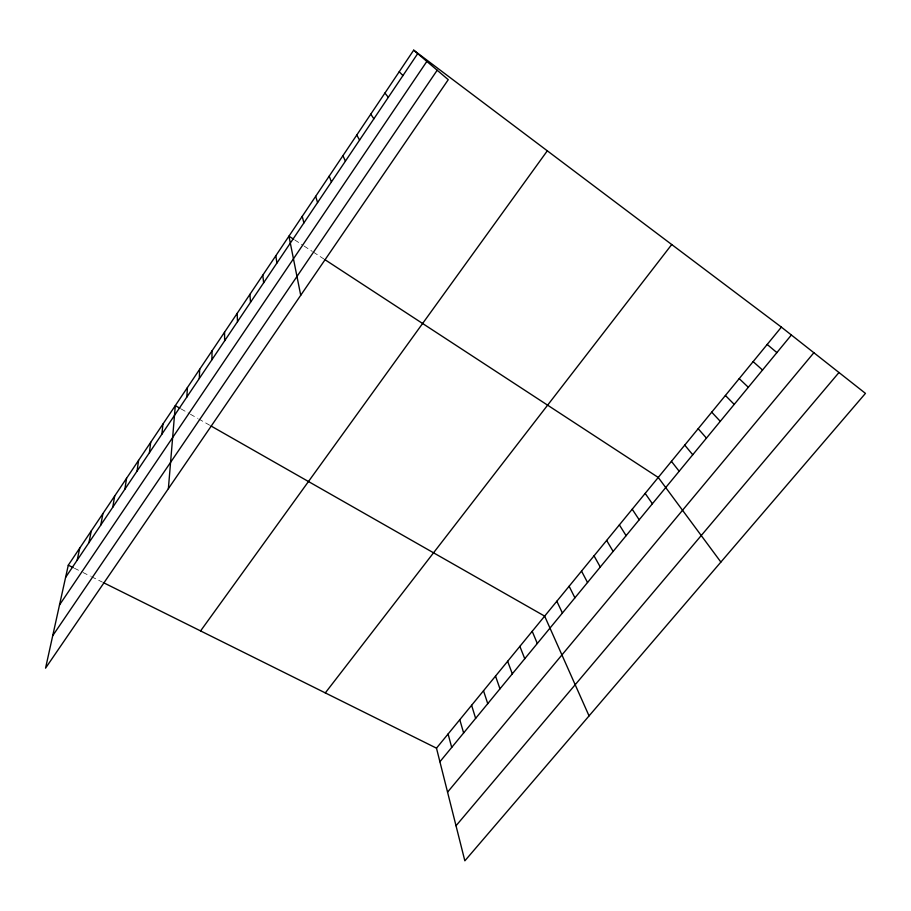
<?xml version="1.0" encoding="UTF-8"?>
<svg xmlns="http://www.w3.org/2000/svg" width="911" height="911" viewBox="0 0 911 911"><rect width="100%" height="100%" fill="white"/><g stroke="black" fill="none" stroke-linecap="round" stroke-linejoin="round"><path stroke-width="0.68" stroke-dasharray="4.55 3.42" d="M74.429 568.236L81.796 571.892M83.015 572.507L90.348 576.139M91.567 576.743L102.465 582.163M181.118 408.948L189.272 413.594M190.433 414.254L197.539 418.308M198.757 419.003L209.746 425.266M294.811 239.98L302.999 245.344M304.172 246.107L312.325 251.425M313.475 252.188L323.872 258.975"/><path stroke-width="1.37" d="M211.91 359.743L212.047 350.837M199.315 378.486L199.668 369.285M186.835 397.048L187.427 387.551M168.376 488.683L175.299 405.634L179.957 408.287M161.885 434.171L162.932 424.07M149.415 452.71L150.679 442.336M137.071 471.067L138.563 460.408M124.864 489.241L126.561 478.309M112.77 507.233L114.672 496.028M100.791 525.043L102.909 513.576M88.948 542.671L91.259 530.942M77.207 560.128L79.724 548.149M68.291 565.184L45.55 668.162L448.258 79.69L413.685 50.173L68.291 565.184L73.199 567.621M65.592 577.403L417.705 53.612M59.511 604.938L426.849 61.413M52.724 635.696L437.189 70.238M200.579 630.924L547.306 150.827M325.295 692.907L671.726 244.535M436.483 748.159L781.387 327.129L865.45 393.381L464.849 860.827L436.483 748.159L103.672 582.767M439.899 761.755L791.374 335.009M447.552 792.149L813.865 352.728M456.024 825.753L838.974 372.519M210.965 425.961L544.653 616.121L589.053 715.898M293.638 239.217L288.946 236.165L300.721 295.278M325.022 259.726L658.243 477.455L720.886 562.076M413.685 50.173L781.387 327.129M767.187 344.46L776.889 352.603M753.135 361.621L762.53 370.025M739.197 378.623L748.318 387.289M725.395 395.476L734.232 404.393M399.223 71.73L402.935 75.59M711.719 412.171L720.271 421.337M698.168 428.717L706.446 438.123M684.742 445.103L692.747 454.76M384.92 93.059L388.314 97.329M671.43 461.353L679.173 471.238M645.17 493.409L652.401 503.749M632.211 509.226L639.192 519.782M370.777 114.148L373.863 118.829M619.378 524.907L626.108 535.668M606.646 540.439L613.137 551.417M594.029 555.835L600.281 567.029M356.782 135.022L359.56 140.1M581.525 571.106L587.538 582.505M569.124 586.24L574.909 597.832M556.837 601.237L562.394 613.035M342.923 155.679L345.417 161.145M532.206 631.312L537.308 643.485M519.874 646.366L524.759 658.733M329.224 176.119L331.422 181.961M507.643 661.284L512.312 673.844M495.527 676.087L499.968 688.818M483.513 690.754L487.749 703.656M315.661 196.343L317.586 202.549M471.602 705.285L475.633 718.38M459.793 719.701L463.619 732.956M448.087 733.993L451.708 747.419M302.236 216.351L303.887 222.922M275.805 255.763L276.921 263.04M262.789 275.168L263.643 282.786M249.91 294.378L250.514 302.327M237.156 313.384L237.509 321.663M224.539 332.208L224.653 340.794"/></g></svg>
